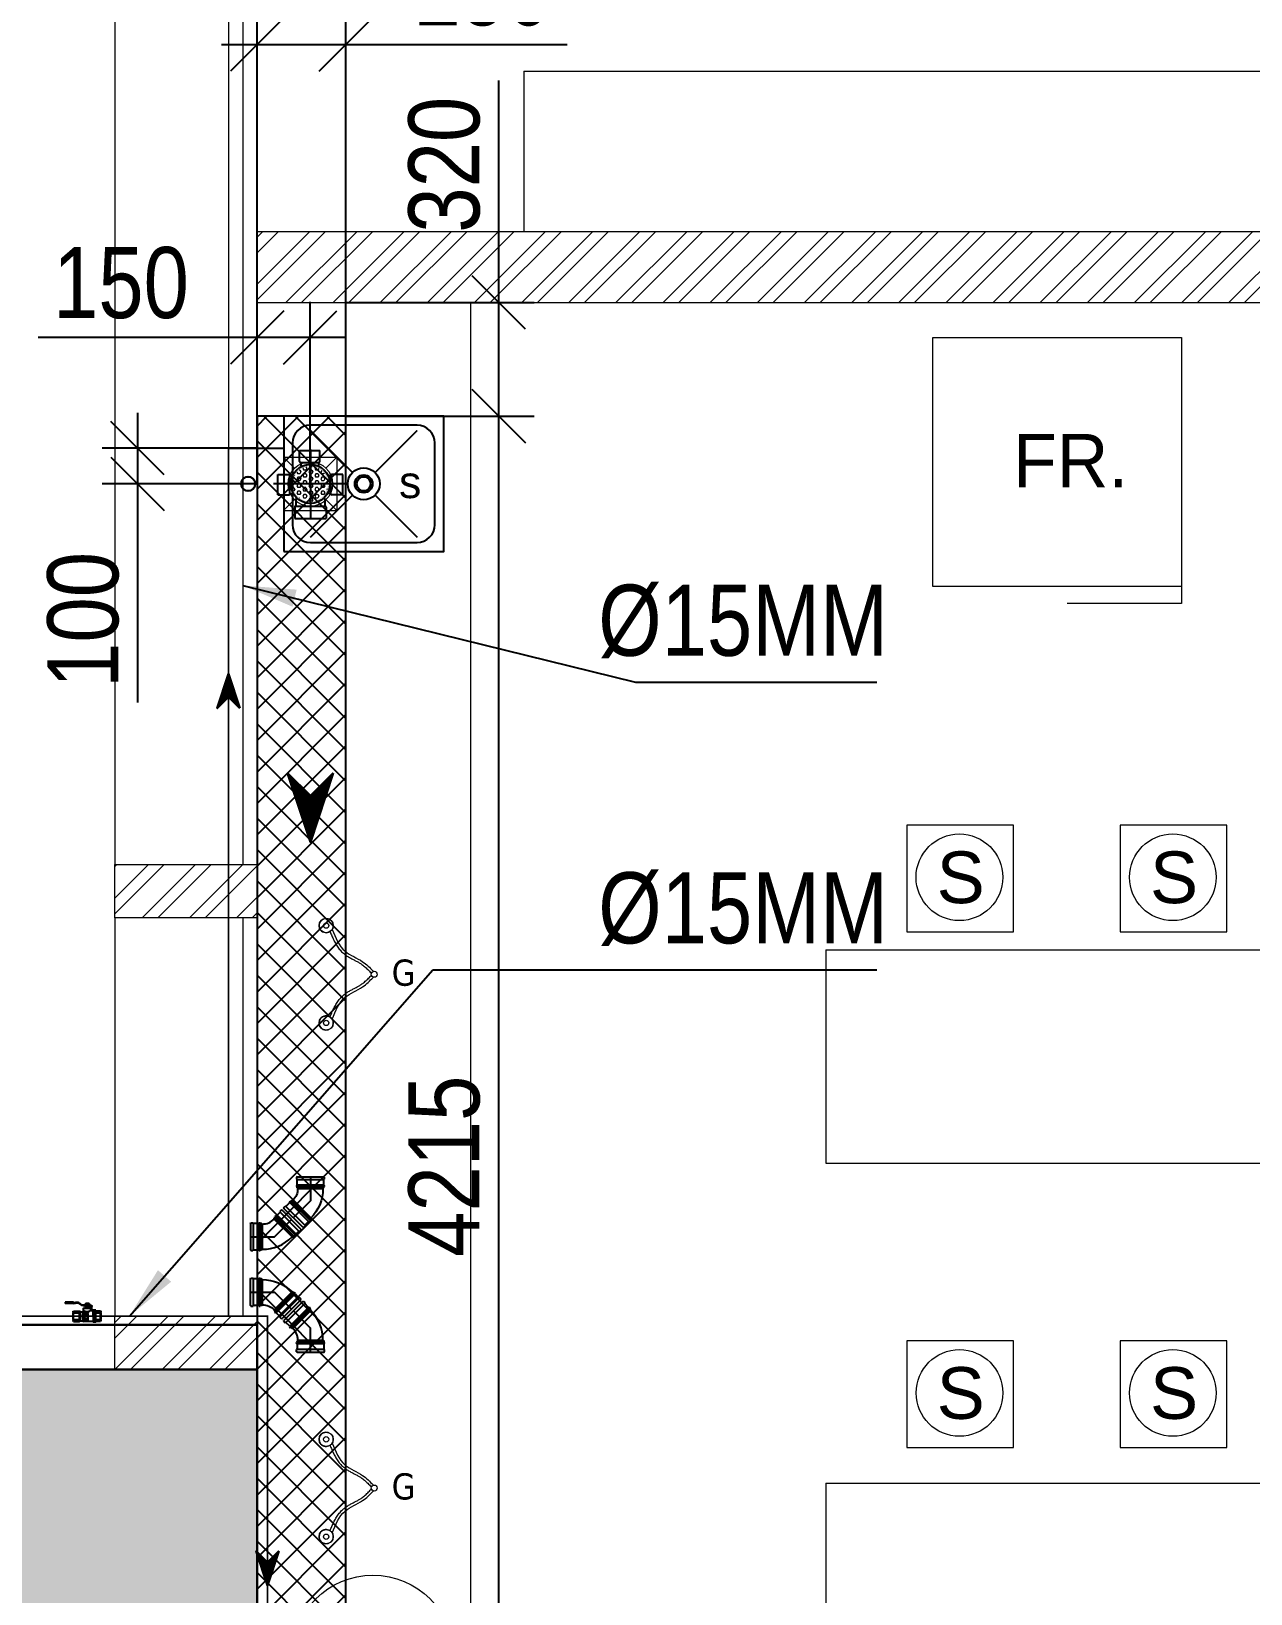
# Model space of a CAD drawing. Header units: inches. Extents: x 5899882 to 5988838, y -468923 to -96891.
# Drawn here: x 5958194 to 5961623, y -383763 to -379369 of the extents above; entities that cross this region are included whole.
import ezdxf

# ---------------------------------------------------------------- set-up
doc = ezdxf.new("R2010")
doc.units = ezdxf.units.IN
doc.header["$MEASUREMENT"] = 0
doc.linetypes.add('1', pattern=[0])
doc.layers.get('Defpoints').update_dxf_attribs({"color": 8})
for name, color, linetype in [('0- SLC ARCH LAYOUT', 7, 'Continuous'), ('0- SLC DIMENSION', 7, 'Continuous'), ('0-SLC-40 MM Waste water pipe', 3, 'Continuous'), ('0-SLC-75MM WASTE PIPE', 6, 'Continuous'), ('0-SLC-DOMESTIC LINE', 5, 'DOMESTIC_LINE'), ('0-SLC-Multi nahani trap', 6, 'Continuous'), ('0-SLC-Raised portion', 1, 'Continuous'), ('0-SLC-Toilet fixture', 5, 'Continuous'), ('P-TEXT', 7, 'Continuous')]:
    doc.layers.add(name, color=color, linetype=linetype)
for name, color, linetype, lineweight in [('0-SLC-100 mm Multi nahani trap jali', 253, 'Continuous', 13), ('ARCL-HATCH-B', 8, 'Continuous', 5), ('ARLC-COL', 8, 'Continuous', 30), ('ARLC-DOOR-W', 8, 'Continuous', 5), ('ARLC-ELE0', 8, 'Continuous', 9), ('ARLC-FRIDGE', 8, 'Continuous', 5), ('ARLC-FUR (NOMN)', 8, 'Continuous', 9), ('ARLC-FURN', 8, 'Continuous', 9), ('ARLC-GAS BURNER', 8, 'Continuous', 5), ('ARLC-HATCH-C', 8, 'Continuous', 5), ('ARLC-SINK', 8, 'Continuous', 9), ('ARLC-WALL', 8, 'Continuous', 15), ('P-Ball valve', 7, 'Continuous', 0)]:
    doc.layers.add(name, color=color, linetype=linetype, lineweight=lineweight)
doc.styles.add('ARIAL', font='tahoma.ttf')
doc.styles.get("Standard").update_dxf_attribs({"font": 'arial.ttf'})
doc.styles.add('swati', font='GOTHIC.TTF')
doc.styles.add('swis cn bt', font='swissc.ttf')
doc.linetypes.add('DOMESTIC_LINE', pattern='A,0.5,-0.2,["DWS",ARIAL,S=0.1,R=0,X=-0.1,Y=-0.05],-0.25', length=0.95)
doc.dimstyles.new('SLC', dxfattribs={"dimtxt": 200, "dimasz": 150, "dimexe": 100, "dimexo": 0, "dimgap": 50, "dimtad": 1, "dimdec": 0, "dimrnd": 5, "dimzin": 1, "dimdsep": 46, "dimtxsty": 'swis cn bt', "dimblk": 'OBLIQUE', "dimcen": 60, "dimdle": 100, "dimclrd": 256, "dimclre": 256, "dimclrt": 256, "dimazin": 0, "dimtfac": 1, "dimtdec": 0, "dimtofl": 0, "dimtmove": 0, "dimatfit": 3, "dimfxl": 0.18, "dimtolj": 1, "dimtzin": 0, "dimarcsym": 0})
pattern_1 = [(45, (-5568073.500000953, 103534.9999999981), (-66.29126073623883, 66.29126073623884), []), (45, (-5568029.305827203, 103534.9999999981), (-66.29126073623883, 66.29126073623884), [])]

# ---------------------------------------------------------------- blocks, each defined once
blk = doc.blocks.new('ARR')
h = blk.add_hatch()
h.set_pattern_fill('ANSI31', color=256)
h.set_pattern_definition([(45, (0, 0), (-0.0883883476483184, 0.0883883476483185), [])])
h.paths.add_polyline_path([(-80.03261935524642, 80.0358221924107), (0.0016014184802629, 0.0016014183929638), (-80.0326193552464, -80.03261935562475), (162.2710313311199, 0.0016014183929638)])
at = {"color": 7, "lineweight": 30}
blk.add_lwpolyline([(-80.03261935524642, -80.03261935562475), (0.0016014184802771, 0.0016014183929656), (-80.03261935524642, 80.0358221924107), (162.2710313311199, 0.0016014183929656), (-80.03261935524642, -80.03261935562475)], dxfattribs=at)
blk = doc.blocks.new('FD COVER')
at = {"layer": '0-SLC-100 mm Multi nahani trap jali'}
h = blk.add_hatch(color=1, dxfattribs=at)
h.paths.add_polyline_path([(52.42478098189464, 6.050435e-10, 1.000000078138127), (-52.42478098084241, 6.050435e-10, 1.000000078138127)])
h.paths.add_polyline_path([(-49.71315437835783, 6.050435e-10, -1), (49.71315437941008, 6.050435e-10, -1)], flags=16)
h = blk.add_hatch(dxfattribs=at)
h.set_pattern_fill('HEX', color=1, scale=45.19377670807633, style=0)
h.set_pattern_definition([(0, (-4759.383808100866, 4380.385599033102), (0, 9.784739682974397), [5.649222088509541, -11.29844417701908]), (120, (-4759.383808100866, 4380.385599033102), (-8.473833134873521, -4.892369841487196), [5.649222088509535, -11.29844417701907]), (59.99999999999999, (-4753.734586012357, 4380.385599033102), (-8.473833134873521, 4.892369841487199), [5.649222088509541, -11.29844417701908])])
h.paths.add_polyline_path([(-49.71315437888396, 0, 1), (49.71315437888396, 0, 1)])
at = {"layer": '0-SLC-100 mm Multi nahani trap jali', "color": 1, "ltscale": 3}
for p, q in [((-75, 75), (-44.19417382415895, 44.19417382415949)), ((75, 75), (44.19417382415923, 44.19417382415923)), ((-44.19417382415922, -44.19417382415922), (-75, -75)), ((44.19417382415949, -44.19417382415895), (75, -75))]:
    blk.add_line(p, q, dxfattribs=at)
at = {"layer": '0-SLC-100 mm Multi nahani trap jali', "color": 1, "ltscale": 3, "const_width": 3.75}
blk.add_lwpolyline([(-75, -75), (75, -75), (75, 75), (-75, 75)], close=True, dxfattribs=at)
at = {"layer": '0-SLC-100 mm Multi nahani trap jali', "color": 1, "ltscale": 3}
blk.add_circle((0, 0), 62.5, dxfattribs=at)
blk = doc.blocks.new('A$C52224D05')
at = {"layer": '0-SLC-Multi nahani trap', "linetype": 'Continuous'}
h = blk.add_hatch(color=256, dxfattribs=at)
h.paths.add_polyline_path([(58.08742602542043, 9.313226e-10, 1.000000078138127), (-57.91257397457957, 9.313226e-10, 1.000000078138127)])
h.paths.add_polyline_path([(-54.91257397457957, 9.313226e-10, -1), (55.08742602542042, 9.313226e-10, -1)], flags=16)
for p, q in [((-25.91600441420451, 91.37098850309849), (-25.91600441420451, 77.78655081707984)), ((31.06073977099732, 91.37098850309849), (-25.91600441420451, 91.37098850309849)), ((0, 103.7312996429391), (0, -103.7312996429391)), ((31.06073977099732, 91.37098850309849), (31.06073977099732, 77.78655081707984)), ((-25.91600441420451, 77.78655081707984), (-25.91600441420451, 60.20819780742749)), ((28.73515838012099, 57.88261641003192), (-23.59042301634326, 57.88261641003192)), ((-22.42763231787831, 57.88261641003192), (-22.42763231787831, 50.1803960511461)), ((27.57236768119037, 57.88261641003192), (27.57236768119037, 47.64008797379211)), ((31.06073977099732, 77.78655081707984), (31.06073977099732, 60.20819780742749)), ((65.49270941643043, 44.00000000046566), (73.99270941829309, 44.00000000046566)), ((73.99270941829309, 44.00000000046566), (97.79270941950381, 44.00000000046566)), ((97.79270941950381, -44), (97.79270941950381, 44.00000000046566)), ((-96.31505834776907, 0), (95.2203417411074, 0)), ((-78.16838792851195, 26.74418604793027), (-93.74269066937269, 26.74418604793027)), ((-93.74269066937269, -30.23255813727156), (-93.74269066937269, 26.74418604793027)), ((-62.57989996718243, 26.74418604793027), (-78.16838792851195, 26.74418604793027)), ((-60.2543185763061, -27.9069767431356), (-60.2543185763061, 24.41860465379432)), ((-60.2543185763061, 23.2558139548637), (-50.5343807558529, 23.2558139548637)), ((41.11180901946499, 41.00000000046565), (62.99270941969007, 41.00000000046565)), ((62.99270941969007, -41.49999999767167), (62.99270941969007, 41.50000000093132)), ((-78.16838792851195, -30.23255813727156), (-93.74269066937269, -30.23255813727156)), ((-62.57989996718243, -30.23255813727156), (-77.72195845888926, -30.23255813727156)), ((-60.2543185763061, -26.74418604420498), (-50.5343807558529, -26.74418604420498)), ((41.11180901946499, -41.00000000046565), (62.99270941969007, -41.00000000046565)), ((-25.91600441420451, -77.78655081707984), (-25.91600441420451, -60.20819780742749)), ((-25.91600441420451, -91.37098850309849), (-25.91600441420451, -77.78655081707984)), ((28.73515838012099, -57.88261641003192), (-23.59042301634326, -57.88261641003192)), ((-22.42763231787831, -57.88261641003192), (-22.42763231787831, -50.18039605068043)), ((27.57236768119037, -57.88261641003192), (27.57236768119037, -47.64008797379211)), ((31.06073977099732, -77.78655081707984), (31.06073977099732, -60.20819780742749)), ((31.06073977099732, -91.37098850309849), (31.06073977099732, -77.78655081707984)), ((65.49270941643043, -44), (73.99270941829309, -44)), ((73.99270941829309, -44), (97.79270941950381, -44)), ((31.06073977099732, -91.37098850309849), (-25.91600441420451, -91.37098850309849))]:
    blk.add_line(p, q, dxfattribs=at)
blk.add_circle((0.0874260249547661, 0), 55, dxfattribs=at)
for centre, radius, start, end in [((-23.59042301634326, 60.20819780742749), 2.325581395348836, 180, 270), ((28.73515838012099, 60.20819780742749), 2.325581395348836, 270, 0), ((65.49270941643043, 41.50000000093132), 2.5, 90, 180), ((-62.57989996718243, 24.41860465379432), 2.325581395348836, 0, 90), ((-62.57989996718243, -27.9069767431356), 2.325581395348836, 270, 0), ((65.49270941643043, -41.49999999767167), 2.5, 180, 270), ((-23.59042301634326, -60.20819780742749), 2.325581395348836, 90, 180), ((28.73515838012099, -60.20819780742749), 2.325581395348836, 0, 90)]:
    blk.add_arc(centre, radius, start, end, dxfattribs=at)
blk = doc.blocks.new('1248')
at = {"color": 0}
for p, q in [((-21.3961457957048, 74.33709508599712), (-74.33522079500837, 21.40265661221929)), ((-15.58175697969273, 68.61844848259352), (-68.61708484450355, 15.58776557364035)), ((-57.93378595379181, 4.903528393246233), (-4.898458089097402, 57.9342113021994)), ((-1.488584969774819, 54.52403870108536), (-54.52391283423641, 1.493355792248619)), ((-52.08302221598568, -0.9477492038859054), (0.9523056485923008, 52.08293370483443)), ((-52.08302221598568, -0.9477492038859054), (0.9523056485923008, 52.08293370483443)), ((0.8416492305696008, 49.27756771061104), (-49.27764686057343, -0.8373388178879395)), ((-21.3961457957048, 74.33709508599712), (-19.46349067252595, 74.95116761303505)), ((-19.46349067252595, 74.95116761303505), (-14.99072858493309, 70.47801269276533)), ((-15.58175697969273, 68.61844848259352), (-14.99072858493309, 70.47801269276533)), ((-4.898458089097402, 57.9342113021994), (-15.58175697969273, 68.61844848259352)), ((-4.898458089097402, 57.9342113021994), (-2.962289048940873, 58.54940032598097)), ((-2.962289048940873, 58.54940032598097), (-0.8732262110570443, 56.46015401044859)), ((-1.488584969774819, 54.52403870108536), (-0.8732262110570443, 56.46015401044859)), ((0.9523056485923008, 52.08293370483443), (-1.488584969774819, 54.52403870108536)), ((0.8416492305696008, 49.27756771061104), (0.9523056485923008, 52.08293370483443)), ((-74.33522079500837, 21.40265661221929), (-75.04170177713968, 19.46141865232494)), ((-75.04170177713968, 19.46141865232494), (-70.55325388605706, 14.97257655137218)), ((-68.61708484450355, 15.58776557364035), (-70.55325388605706, 14.97257655137218)), ((-57.93378595379181, 4.903528393246233), (-68.61708484450355, 15.58776557364035)), ((-57.93378595379181, 4.903528393246233), (-58.54914471390657, 2.967413085396401)), ((-58.54914471390657, 2.967413085396401), (-56.46008187602274, 0.878166769980453)), ((-54.52391283423641, 1.493355792248619), (-56.46008187602274, 0.878166769980453)), ((-52.08302221598568, -0.9477492038859054), (-54.52391283423641, 1.493355792248619)), ((34.24933312076611, -35.43964225519449), (34.25244122289587, 35.43664633517619)), ((34.25244122289587, 35.43664633517619), (36.1580692374846, 37.49841844127514)), ((36.1580692374846, 37.49841844127514), (36.15478030010127, -37.50158148654737)), ((36.1580692374846, 37.49841844127514), (36.15478030010127, -37.50158148654737)), ((36.1580692374846, 37.49841844127514), (39.61016123718582, 37.49826705839951)), ((39.60687229956965, -37.50173286930658), (39.61016123718582, 37.49826705839951)), ((39.61016123718582, 37.49826705839951), (40.54423521808348, 39.30234980932437)), ((43.49874577869194, 39.302220246871), (40.54423521808348, 39.30234980932437)), ((44.43266152730211, 37.49805557949004), (43.49874577869194, 39.302220246871)), ((44.43266152730211, 37.49805557949004), (44.42937258980236, -37.50194434798323)), ((44.43266152730211, 37.49805557949004), (59.54179028223734, 37.49739300657529)), ((59.53850134497043, -37.50260692124721), (59.54179028223734, 37.49739300657529)), ((59.54179028223734, 37.49739300657529), (60.47586426325143, 39.30147575761657)), ((66.82376651617233, 39.30119738634676), (60.47586426325143, 39.30147575761657)), ((66.82376651617233, 39.30119738634676), (67.75768226652872, 37.49703271919861)), ((67.75439332914539, -37.50296720850747), (67.75768226652872, 37.49703271919861)), ((-49.27764686057343, -0.8373388178879395), (-52.08302221598568, -0.9477492038859054)), ((34.24933312076611, -35.43964225519449), (36.15478030010127, -37.50158148654737)), ((36.15478030010127, -37.50158148654737), (39.60687229956965, -37.50173286930658)), ((39.60687229956965, -37.50173286930658), (40.54078805027528, -39.30589753657114)), ((43.49529861088377, -39.30602709925734), (40.54078805027528, -39.30589753657114)), ((44.42937258980236, -37.50194434798323), (43.49529861088377, -39.30602709925734)), ((44.42937258980236, -37.50194434798323), (59.53850134497043, -37.50260692124721)), ((59.53850134497043, -37.50260692124721), (60.47241709521038, -39.30677158816252)), ((66.8203193481313, -39.30704995943235), (60.47241709521038, -39.30677158816252)), ((67.75439332914539, -37.50296720850747), (66.8203193481313, -39.30704995943235))]:
    blk.add_line(p, q, dxfattribs=at)
at = {"color": 8}
blk.add_lwpolyline([(-47.86568329529837, 47.8698758491082), (0, 0), (67.75603779789526, -0.0029672445962206)], dxfattribs=at)
at = {"color": 0}
for major_axis, ratio, start_param, end_param in [((0.0007284844286851, 47.25085910002532), 0.9999998811360696, 2.3561660550722, 3.141564218468798), ((0.0048137524652744, 118.1271476661954), 0.9999998811396335, 2.356191388299226, 3.141589551693978)]:
    blk.add_ellipse((34.25451329140924, 82.68750539550092), major_axis=major_axis, ratio=ratio, start_param=start_param, end_param=end_param, dxfattribs=at)
blk = doc.blocks.new('Hex Nut - 10 mm side')
at = {"color": 0, "linetype": 'Continuous'}
for p, q in [((-7.038128325136582, -6.819083999600023), (-7.038128325136582, 6.819083999599968)), ((-0.6705482651999973, 9.092111736999954), (-6.367580059936572, 9.092111736999954)), ((-0.6705482651999973, 4.546055474799968), (-6.367580059936572, 4.546055474799968)), ((1.42e-14, -6.819083999600023), (0, 6.819083999599968)), ((-0.6705482651999829, -4.546055474800028), (-6.367580059936572, -4.546055474800028)), ((-0.6705482651999829, -9.09211173700001), (-6.367580059936572, -9.092111737000037))]:
    blk.add_line(p, q, dxfattribs=at)
for centre, radius, start, end in [((-2.849807567936564, 6.819083999599968), 4.188320757199996, 147.1327799999998, 212.8672200000001), ((8.709871674863408, -2.84e-14), 15.748, 163.2213499999999, 196.7786500000001), ((-15.74799999999997, -5.68e-14), 15.748, 343.2213499999999, 16.7786500000001), ((-4.188320757200002, 6.819083999599968), 4.188320757199996, 327.1327799999999, 32.86722000000015), ((-2.849807567936508, -6.819083999600023), 4.188320757199996, 147.1327799999998, 212.8672200000001), ((-4.188320757199946, -6.819083999600023), 4.188320757199996, 327.1327799999999, 32.86722000000015)]:
    blk.add_arc(centre, radius, start, end, dxfattribs=at)
blk = doc.blocks.new('balval')
at = {"layer": 'P-TEXT', "color": 7}
for p, q in [((-218.3392885923386, -125.3169613182544), (-217.6089240312576, 121.9845266640186)), ((-206.4869035482407, 141.117712020874), (-217.6089240312576, 121.9845266640186)), ((-207.1687914133072, -89.76966279745102), (-206.6485863924027, 86.37186834216118)), ((-74.62816059589385, 85.9819678068161), (-206.6485863924027, 86.37186834216118)), ((-74.46647775173187, 140.7278114557266), (-206.4869035482407, 141.117712020874)), ((0.4269787073135376, 144.575077265501), (64.1683257818222, 144.3868277072906)), ((30.723757147789, 164.3797701895237), (31.01263010501862, 262.1922963261604)), ((30.723757147789, 164.3797701895237), (47.15560209751129, 164.3312414586544)), ((47.15560209751129, 164.3312414586544), (47.39594662189483, 245.7119226455688)), ((66.8222290277481, 297.7910023331642), (221.9041172266007, 297.3329935371875)), ((83.20554530620574, 281.3106286227703), (226.2986456155777, 280.8880267441273)), ((135.6360200643539, -16.56622946262359), (186.0495094060898, 43.53227385878563)), ((186.0495094060898, 43.53227385878563), (260.0544155836105, -16.9336786866188)), ((260.5264426469803, 142.8947154581547), (285.7536388635635, 120.4979282915592)), ((285.7536388635635, 120.4979282915592), (285.0232745409012, -126.8035596609115)), ((356.6984831094742, 120.288404405117), (285.7536388635635, 120.4979282915592)), ((294.4987572431564, 301.9837716221809), (375.9562641382217, 364.5342525243759)), ((298.8932856321335, 285.538804858923), (380.3507927656174, 348.0892857909203)), ((355.9681190252304, -127.0130835473537), (356.6984831094742, 120.288404405117)), ((367.8205038309097, 139.4215897917747), (356.6984831094742, 120.288404405117)), ((367.1386159658432, -91.4657850265503), (367.6588209867477, 84.6757460832596)), ((535.3833988904953, 84.18039920926094), (367.6588209867477, 84.6757460832596)), ((535.5450817346572, 138.9262428879738), (367.8205038309097, 139.4215897917747)), ((393.9634455442428, 369.3462457060814), (479.4213310480118, 369.093859910965)), ((398.3579736948014, 352.9012789428234), (479.3728023767471, 352.6620150208473)), ((533.1741045713425, 349.0483497977257), (479.3728023767471, 352.6620150208473)), ((533.2673879861832, 380.6341550052166), (479.4213310480118, 369.093859910965)), ((533.1741045713425, 349.0483497977257), (761.5904105901718, 347.7739222049713)), ((533.2673879861832, 380.6341550052166), (759.7573226690292, 379.7041019797325)), ((534.8631941080093, -91.96113193035126), (535.3833988904953, 84.18039920926094)), ((535.5450817346572, 138.9262428879738), (546.5538960695266, 119.7276977598667)), ((546.5538960695266, 119.7276977598667), (545.8235317468643, -127.573790192604)), ((759.7573226690292, 379.7041019797325), (761.5904105901718, 347.7739222049713)), ((-217.9741064310074, -1.666217327117919), (-229.0395239591599, -1.633537441492079)), ((-207.3304740190506, -144.5155064463615), (-218.3392885923386, -125.3169613182544)), ((-75.31004846096037, -144.9054070115089), (-207.3304740190506, -144.5155064463615)), ((-75.14836561679842, -90.15956333279608), (-207.1687914133072, -89.76966279745102)), ((-0.4406226873397828, -149.1949727833271), (257.9528309106827, -149.9580952525139)), ((185.6936508417129, -76.96145755052565), (135.6360200643539, -16.56622946262359)), ((260.0544155836105, -16.9336786866188), (185.6936508417129, -76.96145755052565)), ((259.1354197263718, -149.5148710012436), (285.0232745409012, -126.8035596609115)), ((355.9681190252304, -127.0130835473537), (285.0232745409012, -126.8035596609115)), ((366.9769331216812, -146.2116287052631), (355.9681190252304, -127.0130835473537)), ((534.7015110254289, -146.7069755792618), (366.9769331216812, -146.2116287052631)), ((534.8631941080093, -91.96113193035126), (367.1386159658432, -91.4657850265503)), ((534.7015110254289, -146.7069755792618), (545.8235317468643, -127.573790192604))]:
    blk.add_line(p, q, dxfattribs=at)
for points in [[(-74.40127885341643, 162.8042221069336), (-38.6677588224411, 162.6986890435219), (-39.62808358669282, -162.4674551784992), (-75.36160337924956, -162.3619221150875)], [(-38.6677588224411, 162.6986890435219), (0.4801622629165652, 162.5830721259117), (-0.4801622629165652, -162.5830721259117), (-39.62808358669282, -162.4674551784992)], [(85.3098052740097, 216.6797084510327), (215.0080426931381, 216.29666608572), (215.0703390836716, 237.3901866078377), (85.37210142612456, 237.7732289731504)], [(265.9666591882706, -83.30679619312286), (129.3318389654159, -82.90326777100562), (129.7237764596939, 49.80688819289207), (266.3585969209671, 49.40335977077484)], [(259.8764864206314, -77.18054431676866), (135.4580909013748, -76.81309509277344), (135.813949227333, 43.68063628673553), (260.2323447465896, 43.31318709254264)], [(259.6773723363877, -144.6007289290428), (135.2589765787124, -144.2332797050475), (135.4228371381759, -88.75002205371857), (259.8412328958511, -89.11747127771376)]]:
    blk.add_lwpolyline(points, close=True, dxfattribs=at)
for points in [[(259.4955321550369, 143.8099610209465), (259.7092198133469, 216.1646485328674), (64.38201320171356, 216.7415152490139), (64.1683257818222, 144.3868277072906)], [(136.0347672700882, 118.4496504664421), (135.9441863298416, 87.77890703082085), (260.3625818490982, 87.41145780682562), (260.5264426469803, 142.8947154581547), (258.1339617967606, 142.9017812609671)]]:
    blk.add_lwpolyline(points, dxfattribs=at)
for centre, radius, start, end in [((-124.6908415555954, 42.09405279159546), 93.15361990393204, 151.6197873277567, 208.0417863799496), ((-181.3879803419113, 112.3555080294609), 36.23876032667783, 145.9055133933297, 225.8083647533123), ((66.71678268909454, 262.0868500173092), 35.70430802644214, 89.83078684659043, 179.8307868532457), ((83.10009872913359, 245.6064763367176), 35.70430802644214, 89.83078684659043, 179.8307868532457), ((162.4240671396255, 312.2998362481594), 194.5481153919255, 239.6655960784881, 299.54462440118), ((224.0745943784714, 832.3490054607391), 535.0204145067867, 269.7675612214612, 277.5637318207521), ((228.4691225290298, 815.9040386676788), 535.0204145067867, 269.7675612214612, 277.5637318207521), ((259.3412197828294, 141.5597094297409), 1.785215401322135, 48.40122639512991, 123.496198317623), ((449.616565823555, 40.39793053269386), 93.15361990393204, 151.6197873277567, 208.0417863799496), ((392.9194267988205, 110.6593858003616), 36.23876032667783, 145.9055133933297, 225.8083647533123), ((393.8579992055893, 333.6420934200287), 35.70430802644214, 89.83078684659043, 120.0919149602036), ((398.2525275945663, 317.1971266269684), 35.70430802644214, 89.83078684659043, 120.0919149602036), ((453.1655517816544, 40.38744920492172), 93.15361990393204, 331.6197873277567, 28.04178637994958), ((510.2767091989517, 110.3127903938293), 36.23876032667866, 313.8532089528494, 33.75606031266135), ((-182.062101483345, -115.9020539820194), 36.23876032667783, 133.8532089528495, 213.7560603126613), ((-124.9509440660476, -45.97671276330948), 93.15361990393204, 151.6197873277567, 208.0417863799496), ((257.9581030607223, -148.1728876233101), 1.785215401322135, 269.8307868465905, 311.2603473175367), ((392.2453058958053, -117.5981762111187), 36.23876032667783, 133.8532089528495, 213.7560603126613), ((449.3564633131027, -47.67283502221107), 93.15361990393204, 151.6197873277567, 208.0417863799496), ((452.9054492712019, -47.68331637978554), 93.15361990393204, 331.6197873277567, 28.04178637994958), ((509.6025880575178, -117.9447715878486), 36.23876032667866, 325.9055133933298, 45.80836475331235)]:
    blk.add_arc(centre, radius, start, end, dxfattribs=at)
at = {"layer": 'P-TEXT', "color": 7, "xscale": 6.18499828221724, "yscale": 6.18499828221724, "zscale": 6.18499828221724, "rotation": 269.8307868527402}
for p in [(150.2212203741073, 237.5817077755928), (150.3983093500137, 297.5441741347313)]:
    blk.add_blockref('Hex Nut - 10 mm side', p, dxfattribs=at)
blk = doc.blocks.new('DJK')
for p, q in [((5608908.5, -121232.5000000001), (5609026.680194846, -121350.6801948465)), ((5609090.319805154, -121350.6801948463), (5609208.5, -121232.4999999998)), ((5608908.5, -121532.5), (5609026.680194846, -121414.3198051535)), ((5609090.319805154, -121414.3198051535), (5609208.5, -121532.4999999999))]:
    blk.add_line(p, q)
for radius in [45, 25]:
    blk.add_circle((5609058.5, -121382.5000000001), radius)
at = {"layer": 'ARLC-SINK'}
for p, q in [((5608908.499999859, -121232.4999998838), (5609026.680194706, -121350.6801947302)), ((5609090.319805013, -121350.6801947302), (5609208.499999859, -121232.4999998838)), ((5608908.499999859, -121532.4999998847), (5609026.680194706, -121414.3198050374)), ((5609090.319805013, -121414.3198050374), (5609208.499999859, -121532.4999998847))]:
    blk.add_line(p, q, dxfattribs=at)
blk.add_lwpolyline([(5608833.499999859, -121572.4999998838), (5609283.499999859, -121572.4999998838), (5609283.499999859, -121192.4999998838), (5608833.499999859, -121192.4999998838)], close=True, dxfattribs=at)
blk.add_lwpolyline([(5608908.499999857, -121547.4999998838), (5609208.499999858, -121547.4999998838, 0.4142135623730948), (5609258.499999857, -121497.4999998838), (5609258.499999857, -121267.4999998838, 0.4142135623730948), (5609208.499999858, -121217.4999998838), (5608908.499999856, -121217.4999998838, 0.4142135623730948), (5608858.499999857, -121267.4999998838), (5608858.499999857, -121497.4999998838, 0.414213562373095)], format="xyb", close=True, dxfattribs=at)
for radius in [45, 25]:
    blk.add_circle((5609058.499999859, -121382.4999998838), radius, dxfattribs=at)
blk.add_text('s', height=90, dxfattribs=at).set_placement((5609157.751313711, -121422.577057063))
blk = doc.blocks.new('GAS BURNER')
at = {"layer": 'ARLC-GAS BURNER'}
for centre, radius in [((5974102.421200401, -133873.6598887433), 20.10720935384206), ((5974102.421200401, -133873.6598887433), 7.515690168781719), ((5974237.491669208, -134010.5787731608), 8.477221819872181), ((5974237.491669208, -134010.5787731608), 8.477221819872181), ((5974102.421200401, -134147.4976575783), 20.10720935384206), ((5974102.421200401, -134147.4976575783), 7.515690168781719)]:
    blk.add_circle(centre, radius, dxfattribs=at)
for centre, start, end in [((5974102.421200401, -133873.6598887432), 327.0836248171191, 303.1115802547374), ((5974102.421200401, -134147.4976575784), 56.88841974526258, 32.91637518288097)]:
    blk.add_arc(centre, 20.10720935398156, start, end, dxfattribs=at)
for points, knots in [([(5974113.405191074, -133890.5018546885), (5974112.752795113, -133888.8740959353), (5974115.815289665, -133896.5870300731), (5974120.860026152, -133908.4191165342), (5974125.647385928, -133918.2588142185), (5974129.927336444, -133925.9095192744), (5974133.419050537, -133931.534467302), (5974137.214333479, -133936.9793071289), (5974141.348181818, -133942.1967902267), (5974145.855254625, -133947.1361187101), (5974151.657222476, -133952.5756777254), (5974159.001793914, -133958.0866130467), (5974167.713843581, -133963.4270067191), (5974176.526144389, -133968.1739947508), (5974185.16981482, -133972.6110338682), (5974193.377008263, -133976.9881086315), (5974200.105278655, -133981.0508886349), (5974205.539391524, -133984.9566764426), (5974210.096961493, -133988.6512883787), (5974214.612011485, -133992.6806806508), (5974219.192778602, -133997.0674983536), (5974223.942359372, -134001.8255670194), (5974227.279005946, -134005.2395645095), (5974229.014447388, -134007.015237359)], [0, 0, 0, 0, 0.738277492306965, 1.47655498461393, 2.214832476920895, 2.583971223074378, 2.95310996922786, 3.322248715381343, 3.691387461534825, 4.060526207688308, 4.42966495384179, 5.003329291541268, 5.576993629240746, 6.150657966940224, 6.724322304639702, 7.297986642339179, 7.871650980038657, 8.267742593091194, 8.66383420614373, 9.059925819196266, 9.456017432248801, 9.852109045301338, 10.24820065835387, 10.24820065835387, 10.24820065835387, 10.24820065835387]), ([(5974119.221403569, -133884.3742345301), (5974128.725847964, -133907.6507334402), (5974145.842154291, -133949.5687739888), (5974202.53562994, -133968.9852087438), (5974225.228920531, -133992.1816056203), (5974234.497873268, -134001.6560494209)], [0, 0, 0, 0, 88.9716904361041, 160.226799647873, 209.4255196851703, 209.4255196851703, 209.4255196851703, 209.4255196851703]), ([(5974113.405191074, -134130.6556916331), (5974112.752795113, -134132.2834503863), (5974115.815289665, -134124.5705162485), (5974120.860026152, -134112.7384297873), (5974125.647385928, -134102.8987321031), (5974129.927336444, -134095.2480270471), (5974133.419050537, -134089.6230790195), (5974137.214333479, -134084.1782391926), (5974141.348181818, -134078.9607560948), (5974145.855254625, -134074.0214276114), (5974151.657222476, -134068.5818685961), (5974159.001793914, -134063.0709332749), (5974167.713843581, -134057.7305396025), (5974176.526144389, -134052.9835515707), (5974185.16981482, -134048.5465124534), (5974193.377008263, -134044.1694376901), (5974200.105278655, -134040.1066576867), (5974205.539391524, -134036.200869879), (5974210.096961493, -134032.5062579428), (5974214.612011485, -134028.4768656708), (5974219.192778602, -134024.090047968), (5974223.942359372, -134019.3319793022), (5974227.279005946, -134015.917981812), (5974229.014447388, -134014.1423089626)], [0, 0, 0, 0, 0.738277492306965, 1.47655498461393, 2.214832476920895, 2.583971223074378, 2.95310996922786, 3.322248715381343, 3.691387461534825, 4.060526207688308, 4.42966495384179, 5.003329291541268, 5.576993629240746, 6.150657966940224, 6.724322304639702, 7.297986642339179, 7.871650980038657, 8.267742593091194, 8.66383420614373, 9.059925819196266, 9.456017432248801, 9.852109045301338, 10.24820065835387, 10.24820065835387, 10.24820065835387, 10.24820065835387]), ([(5974119.221403569, -134136.7833117914), (5974128.725847964, -134113.5068128813), (5974145.842154291, -134071.5887723328), (5974202.53562994, -134052.1723375778), (5974225.228920531, -134028.9759407014), (5974234.497873268, -134019.5014969007)], [0, 0, 0, 0, 88.9716904361041, 160.226799647873, 209.4255196851703, 209.4255196851703, 209.4255196851703, 209.4255196851703])]:
    blk.add_open_spline(points, degree=3, knots=knots, dxfattribs=at)
at = {"layer": 'ARLC-GAS BURNER', "insert": (5974320.2062401, -134006.7071821619), "char_height": 73.57202424491702, "attachment_point": 5, "style": 'ARIAL'}
blk.add_mtext('\\A1;G', dxfattribs=at)
blk = doc.blocks.new('DFHB')
at = {"layer": 'ARLC-FRIDGE'}
for p, q in [((5590318.499999999, -127358.25), (5590318.499999999, -127406.7499999991)), ((5590318.499999999, -127406.7499999991), (5589996.999999999, -127406.7499999991))]:
    blk.add_line(p, q, dxfattribs=at)
blk.add_lwpolyline([(5590318.499999999, -126658.25), (5590318.499999999, -127358.25), (5589618.499999999, -127358.25), (5589618.499999999, -126658.25)], close=True, dxfattribs=at)
at = {"layer": 'ARLC-FRIDGE', "insert": (5590006.723147518, -127004.867946974), "char_height": 150, "attachment_point": 5, "style": 'swati'}
blk.add_mtext('FR.', dxfattribs=at)
blk = doc.blocks.new('A$C7CE91767')
at = {"layer": 'ARLC-COL'}
blk.add_lwpolyline([(750.0000000018626, -6775.000000000087), (-499.9999999981374, -6775.000000000087), (-499.9999999981374, -6900.000000000087), (750.0000000018626, -6900.000000000087)], close=True, dxfattribs=at)
blk = doc.blocks.new('A$C250334D4')
at = {"layer": 'ARCL-HATCH-B'}
h = blk.add_hatch(dxfattribs=at)
h.set_pattern_fill('ANSI32', color=256, scale=250)
h.set_pattern_definition(pattern_1)
h.paths.add_polyline_path([(17494.99999856949, -22824.99999999905), (13644.99999904633, -22824.99999999907), (13644.99999904633, -23025.00000000093), (17494.99999856949, -23025.00000000093)])
h = blk.add_hatch(dxfattribs=at)
h.set_pattern_fill('ANSI32', color=256, scale=250)
h.set_pattern_definition(pattern_1)
h.paths.add_polyline_path([(13644.99999904633, -24605.00000000186), (13564.99999904633, -24605.00000000186), (13244.99999904633, -24605.00000000186), (13244.99999904633, -24755.00000000186), (13644.99999904633, -24755.00000000186)])
h = blk.add_hatch(dxfattribs=at)
h.set_pattern_fill('ANSI32', color=256, scale=250)
h.set_pattern_definition(pattern_1)
h.paths.add_polyline_path([(13644.99999904633, -25875), (13564.99999904633, -25875), (13244.99999904633, -25875), (13244.99999904633, -26025), (13644.99999904633, -26025)])
at = {"layer": 'ARLC-HATCH-C', "ltscale": 0.1}
blk.add_hatch(color=256, dxfattribs=at).paths.add_polyline_path([(12894.99999904633, -26025), (12894.99999904633, -26775), (13644.99999904633, -26775), (13644.99999904633, -26025)])
at = {"layer": 'ARLC-COL'}
blk.add_lwpolyline([(13644.99999904633, -26025), (12894.99999904633, -26025), (12894.99999904633, -26775), (13644.99999904633, -26775)], close=True, dxfattribs=at)
at = {"layer": 'ARLC-DOOR-W', "ltscale": 0.1}
for p, q in [((13604.99999904633, -21295), (13604.99999904633, -24605.00000000186)), ((13604.99999904633, -24755.00000000186), (13604.99999904633, -25875))]:
    blk.add_line(p, q, dxfattribs=at)
at = {"layer": 'ARLC-DOOR-W'}
for points in [[(13644.99999904633, -21295), (13564.99999904633, -21295), (13564.99999904633, -24605.00000000186), (13644.99999904633, -24605.00000000186)], [(13644.99999904633, -24755.00000000186), (13564.99999904633, -24755.00000000186), (13564.99999904633, -25875), (13644.99999904633, -25875)]]:
    blk.add_lwpolyline(points, close=True, dxfattribs=at)
at = {"layer": 'ARLC-ELE0'}
for p, q in [((13244.99999904633, -21295), (13244.99999904633, -24604.99999954924)), ((13244.99999904633, -24754.9999995511), (13244.99999904633, -25874.9999995511))]:
    blk.add_line(p, q, dxfattribs=at)
at = {"layer": 'ARLC-FUR (NOMN)'}
for centre, radius in [((15620.2208120916, -24641.18755498467), 121.8124338106163), ((16220.2208120916, -24641.18755498467), 121.8124338106163), ((15620.31252943352, -26091.18755077526), 121.8124338106163), ((16220.31252943352, -26091.18755077526), 121.8124338106163), ((13971.03981145844, -26829.44810557189), 226.2232873821631)]:
    blk.add_circle(centre, radius, dxfattribs=at)
at = {"layer": 'ARLC-FURN', "ltscale": 0.002}
for q in [(21644.99999904633, -22374.99999999904), (14394.99999904633, -22824.99999999907)]:
    blk.add_line((14394.99999904633, -22374.99999999907), q, dxfattribs=at)
at = {"layer": 'ARLC-FURN'}
for p, q in [((14244.99999904633, -23025.00000000093), (14244.99999904633, -27994.99999999814)), ((15244.99998359755, -24844.9999997842), (20144.9082968561, -24844.99999429118)), ((15244.99998359755, -24844.99999978421), (15244.99998359848, -25445.00000436591)), ((15244.99998359755, -25445.00000436588), (20144.90830257814, -25444.99999887287)), ((15244.99998359755, -26344.99999999814), (15244.99998359755, -26944.99999999814)), ((15244.99998359755, -26344.99999999814), (20144.99999588821, -26344.99999542063))]:
    blk.add_line(p, q, dxfattribs=at)
for points in [[(15471.90828456357, -24494.99999728531), (15471.90828456357, -24794.99999728531), (15771.90828456357, -24794.99999728531), (15771.90828456357, -24494.99999728531)], [(16071.90828456357, -24494.99999728531), (16071.90828456357, -24794.99999728531), (16371.90828456357, -24794.99999728531), (16371.90828456357, -24494.99999728531)], [(15472.00000190549, -25944.99999307589), (15472.00000190549, -26244.99999307589), (15772.00000190549, -26244.99999307589), (15772.00000190549, -25944.99999307589)], [(16072.00000190549, -25944.99999307589), (16072.00000190549, -26244.99999307589), (16372.00000190549, -26244.99999307589), (16372.00000190549, -25944.99999307589)]]:
    blk.add_lwpolyline(points, close=True, dxfattribs=at)
at = {"layer": 'ARLC-WALL', "ltscale": 0.1}
for p, q in [((13644.99999904633, -22824.99999999907), (21644.99999904633, -22824.99999999904)), ((13644.99999904633, -23025.00000000093), (21644.99998844974, -23025.00000000093))]:
    blk.add_line(p, q, dxfattribs=at)
at = {"layer": 'ARLC-WALL'}
for points in [[(13244.99999904633, -24605.00000000186), (13644.99999904633, -24605.00000000186), (13644.99999904633, -24755.00000000186), (13244.99999904633, -24755.00000000186)], [(13244.99999904633, -25875), (13644.99999904633, -25875), (13644.99999904633, -26025), (13244.99999904633, -26025)]]:
    blk.add_lwpolyline(points, close=True, dxfattribs=at)
at = {"color": 1}
blk.add_blockref('A$C7CE91767', (12894.99999904633, -19125), dxfattribs=at)
at = {"layer": 'ARLC-FRIDGE'}
blk.add_blockref('DFHB', (-5574073.500000953, 103534.9999999981), dxfattribs=at)
at = {"layer": 'ARLC-GAS BURNER'}
for p in [(-5960262.991278939, 109096.6689475154), (-5960262.991278939, 107652.0642748181)]:
    blk.add_blockref('GAS BURNER', p, dxfattribs=at)
at = {"layer": 'ARLC-SINK'}
blk.add_blockref('DJK', (-5595113.500000954, 97847.49999999814), dxfattribs=at)
at = {"layer": 'ARLC-FUR (NOMN)'}
for p in [(15556.01284494158, -24714.0383846114), (16156.01284494158, -24714.0383846114), (15556.10456228349, -26164.03838040198), (16156.10456228349, -26164.03838040198)]:
    blk.add_text('S ', height=145.3833212926984, dxfattribs=at).set_placement(p)
blk = doc.blocks.new('sink22')
at = {"color": 0}
for p, q in [((-149.9999998593703, 149.9999998837011), (-31.81980501301587, 31.81980503734667)), ((-150, 150), (-31.81980515364558, 31.81980515364558)), ((31.81980529427528, 31.81980503746308), (150.0000001406297, 149.9999998840503)), ((31.81980515364558, 31.81980515364558), (150, 150)), ((-149.9999998593703, -150.0000001161243), (-31.81980501301587, -31.81980526965344)), ((-150, -150.0000000009313), (-31.81980515364558, -31.81980515364558)), ((31.81980529427528, -31.81980526971165), (150.0000001406297, -150.0000001160661)), ((31.81980515364558, -31.81980515364558), (150, -150.0000000009313))]:
    blk.add_line(p, q, dxfattribs=at)
blk.add_lwpolyline([(-225, -190), (225, -190), (225, 190), (-225, 190)], close=True, dxfattribs=at)
blk.add_lwpolyline([(-150.000000002794, -165), (149.9999999981374, -165, 0.4142135623730948), (199.999999997206, -115), (199.999999997206, 115, 0.4142135623730948), (149.9999999981374, 165), (-150.0000000037253, 165, 0.4142135623730948), (-200.000000002794, 115), (-200.000000002794, -115, 0.414213562373095)], format="xyb", close=True, dxfattribs=at)
for centre, radius in [((1.406297087669373e-07, -1.162406988441944e-07), 45), ((0, 0), 45), ((1.406297087669373e-07, -1.162406988441944e-07), 25), ((0, 0), 25)]:
    blk.add_circle(centre, radius, dxfattribs=at)
blk = doc.blocks.new('_OBLIQUE')
at = {"color": 0, "linetype": 'ByBlock'}
blk.add_line((-0.5, -0.5), (0.5, 0.5), dxfattribs=at)
blk = doc.blocks.new('*D227')
at = {"layer": '0- SLC DIMENSION', "lineweight": -2, "transparency": 16777216}
for p, q in [((5959508.684041469, -384769.4092888138), (5959508.684041469, -380351.9092888148)), ((5959078.868082939, -380451.9092888148), (5959608.684041469, -380451.9092888148)), ((5959078.868082939, -384669.4092888138), (5959608.684041469, -384669.4092888138))]:
    blk.add_line(p, q, dxfattribs=at)
at = {"layer": 'Defpoints', "color": 0, "transparency": 16777216}
for p in [(5959078.868082939, -380451.9092888148), (5959508.684041469, -380451.9092888148), (5959078.868082939, -384669.4092888138)]:
    blk.add_point(p, dxfattribs=at)
at = {"layer": '0- SLC DIMENSION', "lineweight": -2, "transparency": 16777216, "xscale": 150, "yscale": 150, "zscale": 150}
for p, rotation in [((5959508.684041469, -380451.9092888148), 90), ((5959508.684041469, -384669.4092888138), 270)]:
    blk.add_blockref('_OBLIQUE', p, dxfattribs=dict(at, rotation=rotation))
at = {"layer": '0- SLC DIMENSION', "transparency": 16777216, "insert": (5959355.891833677, -382560.6592888133), "char_height": 200, "attachment_point": 5, "rotation": 90, "style": 'swis cn bt'}
blk.add_mtext('\\A1;4215', dxfattribs=at)
blk = doc.blocks.new('*D228')
at = {"layer": '0- SLC DIMENSION', "lineweight": -2, "transparency": 16777216}
for p, q in [((5958828.866172347, -380451.9092888166), (5958828.866172347, -379307)), ((5959078.868082939, -380451.9092888148), (5959078.868082939, -379307)), ((5958728.866172347, -379407), (5959078.868082939, -379407)), ((5959078.868082939, -379407), (5959701.335615406, -379407))]:
    blk.add_line(p, q, dxfattribs=at)
at = {"layer": 'Defpoints', "color": 0, "transparency": 16777216}
for p in [(5959078.868082939, -379407), (5958828.866172347, -380451.9092888166), (5959078.868082939, -380451.9092888148)]:
    blk.add_point(p, dxfattribs=at)
at = {"layer": '0- SLC DIMENSION', "lineweight": -2, "transparency": 16777216, "xscale": 150, "yscale": 150, "zscale": 150, "rotation": 180}
blk.add_blockref('_OBLIQUE', (5958828.866172347, -379407), dxfattribs=at)
at = {"layer": '0- SLC DIMENSION', "lineweight": -2, "transparency": 16777216, "xscale": 150, "yscale": 150, "zscale": 150}
blk.add_blockref('_OBLIQUE', (5959078.868082939, -379407), dxfattribs=at)
at = {"layer": '0- SLC DIMENSION', "transparency": 16777216, "insert": (5959465.101849172, -379254.2077922078), "char_height": 200, "attachment_point": 5, "style": 'swis cn bt'}
blk.add_mtext('\\A1;250', dxfattribs=at)
blk = doc.blocks.new('*D232')
at = {"layer": '0- SLC DIMENSION', "lineweight": -2, "transparency": 16777216}
for p, q in [((5959508.684041469, -380131.9092889309), (5959508.684041469, -379507.3638343855)), ((5959078.868082939, -380131.9092889309), (5959608.684041469, -380131.9092889309)), ((5959508.684041469, -380551.9092888148), (5959508.684041469, -380131.9092889309)), ((5959078.868082939, -380451.9092888148), (5959608.684041469, -380451.9092888148))]:
    blk.add_line(p, q, dxfattribs=at)
at = {"layer": 'Defpoints', "color": 0, "transparency": 16777216}
for p in [(5959078.868082939, -380131.9092889309), (5959508.684041469, -380131.9092889309), (5959078.868082939, -380451.9092888148)]:
    blk.add_point(p, dxfattribs=at)
at = {"layer": '0- SLC DIMENSION', "lineweight": -2, "transparency": 16777216, "xscale": 150, "yscale": 150, "zscale": 150}
for p, rotation in [((5959508.684041469, -380131.9092889309), 90), ((5959508.684041469, -380451.9092888148), 270)]:
    blk.add_blockref('_OBLIQUE', p, dxfattribs=dict(at, rotation=rotation))
at = {"layer": '0- SLC DIMENSION', "transparency": 16777216, "insert": (5959355.891833677, -379744.6365616572), "char_height": 200, "attachment_point": 5, "rotation": 90, "style": 'swis cn bt'}
blk.add_mtext('\\A1;320', dxfattribs=at)
blk = doc.blocks.new('*D233')
at = {"layer": '0- SLC DIMENSION', "lineweight": -2, "transparency": 16777216}
for p, q in [((5958828.866172347, -380642.1230969192), (5958828.866172347, -380130)), ((5958978.566114902, -380642.1230969192), (5958978.566114902, -380130)), ((5958828.866172347, -380230), (5958213.671367153, -380230)), ((5959078.566114902, -380230), (5958828.866172347, -380230))]:
    blk.add_line(p, q, dxfattribs=at)
at = {"layer": 'Defpoints', "color": 0, "transparency": 16777216}
for p in [(5958828.866172347, -380230), (5958828.866172347, -380642.1230969192), (5958978.566114902, -380642.1230969192)]:
    blk.add_point(p, dxfattribs=at)
at = {"layer": '0- SLC DIMENSION', "lineweight": -2, "transparency": 16777216, "xscale": 150, "yscale": 150, "zscale": 150, "rotation": 180}
blk.add_blockref('_OBLIQUE', (5958828.866172347, -380230), dxfattribs=at)
at = {"layer": '0- SLC DIMENSION', "lineweight": -2, "transparency": 16777216, "xscale": 150, "yscale": 150, "zscale": 150}
blk.add_blockref('_OBLIQUE', (5958978.566114902, -380230), dxfattribs=at)
at = {"layer": '0- SLC DIMENSION', "transparency": 16777216, "insert": (5958446.268769749, -380077.3376623376), "char_height": 200, "attachment_point": 5, "style": 'swis cn bt'}
blk.add_mtext('\\A1;150', dxfattribs=at)
blk = doc.blocks.new('*D633')
at = {"layer": '0- SLC DIMENSION', "lineweight": -2, "transparency": 16777216}
for p, q in [((5958493, -380441.9092889317), (5958493, -380641.9092889317)), ((5958828.866172347, -380541.9092889317), (5958393, -380541.9092889317)), ((5958828.866172347, -380641.9092889317), (5958393, -380641.9092889317)), ((5958493, -380641.9092889317), (5958493, -381257.1040941265))]:
    blk.add_line(p, q, dxfattribs=at)
at = {"layer": 'Defpoints', "color": 0, "transparency": 16777216}
for p in [(5958828.866172347, -380541.9092889317), (5958493, -380641.9092889317), (5958828.866172347, -380641.9092889317)]:
    blk.add_point(p, dxfattribs=at)
at = {"layer": '0- SLC DIMENSION', "lineweight": -2, "transparency": 16777216, "xscale": 150, "yscale": 150, "zscale": 150}
for p, rotation in [((5958493, -380541.9092889317), 90), ((5958493, -380641.9092889317), 270)]:
    blk.add_blockref('_OBLIQUE', p, dxfattribs=dict(at, rotation=rotation))
at = {"layer": '0- SLC DIMENSION', "transparency": 16777216, "insert": (5958340.337662337, -381024.5066915281), "char_height": 200, "attachment_point": 5, "rotation": 90, "style": 'swis cn bt'}
blk.add_mtext('\\A1;100', dxfattribs=at)

msp = doc.modelspace()

# ---------------------------------------------------------------- block references
at = {"layer": '0- SLC ARCH LAYOUT'}
msp.add_blockref('A$C250334D4', (5945183.866173301, -357106.90928893), dxfattribs=at)

# ---------------------------------------------------------------- next in the draw order: hatches: boundary and pattern name
at = {"layer": '0-SLC-Raised portion'}
h = msp.add_hatch(dxfattribs=at)
h.set_pattern_fill('ANSI37', color=256, scale=500, angle=360)
h.set_pattern_definition([(44.99999999999994, (5353259.684016074, 2394805.256277964), (-44.19417382415921, 44.19417382415923), []), (134.9999999999999, (5353259.684016074, 2394805.256277964), (-44.19417382415923, -44.19417382415921), [])])
h.paths.add_polyline_path([(5959078.868082939, -384669.4092888138), (5959078.868082939, -380451.9092888148), (5958828.866172347, -380451.9092888166), (5958828.866172347, -384669.4092888157)])

# ---------------------------------------------------------------- next in the draw order: linework, layer by layer
at = {"layer": '0-SLC-40 MM Waste water pipe', "lineweight": 30}
for centre in [(5958803.866172348, -380641.9092889317), (5959128.866172347, -380641.9092889317)]:
    msp.add_circle(centre, 19.9999999994761, dxfattribs=at)
at = {"layer": '0-SLC-DOMESTIC LINE', "color": 5, "linetype": '1', "const_width": 5}
for points in [[(5957865.437113016, -382951.5534487456), (5957864.981083612, -382981.9092889259), (5958748.866172348, -382981.9092889259), (5958748.866172348, -380541.9092889317), (5958903.866172347, -380541.9092889317)], [(5958748.866172348, -382981.9092889259), (5958858.5, -382981.9092889259), (5958858.5, -383939.5), (5958748.866172347, -383939.5000000001), (5958748.866172344, -384379.4092823708), (5958903.866172207, -384379.4093277012)]]:
    msp.add_lwpolyline(points, dxfattribs=at)
at = {"layer": '0-SLC-Raised portion'}
msp.add_lwpolyline([(5959078.868082939, -384669.4092888138), (5959078.868082939, -380451.9092888148), (5958828.866172347, -380451.9092888166), (5958828.866172347, -384669.4092888157)], close=True, dxfattribs=at)

# ---------------------------------------------------------------- next in the draw order: block references
at = {"layer": '0-SLC-100 mm Multi nahani trap jali', "lineweight": -3, "rotation": 180}
msp.add_blockref('FD COVER', (5958978.566114902, -380642.1230969192), dxfattribs=at)
at = {"layer": '0-SLC-75MM WASTE PIPE', "color": 8, "xscale": -0.8, "yscale": 0.8, "zscale": 0.8, "rotation": 90}
msp.add_blockref('ARR', (5958978.869006099, -381519.4970924103), dxfattribs=at)
at = {"layer": '0-SLC-75MM WASTE PIPE', "yscale": 1.000059464691146, "zscale": 1.000059464691146}
for p, xscale, rotation in [((5958978.825317832, -382657.8689455906), -1.000059464691146, 44.99742363366405), ((5958877.993804218, -382758.7002478502), 1.000059464691146, 45.0024565101186), ((5958878.080656369, -382914.7402860796), -1.000059464691146, 134.9975434898814), ((5958978.912169983, -383015.5715883392), 1.000059464691146, 135.0025763663359)]:
    msp.add_blockref('1248', p, dxfattribs=dict(at, xscale=xscale, rotation=rotation))
at = {"layer": '0-SLC-DOMESTIC LINE', "color": 5, "linetype": '1', "yscale": 0.4, "zscale": 0.4, "rotation": 90}
for p, xscale in [((5958748.866172347, -381240.8166098388), 0.4), ((5958858.5, -383674.9092889317), -0.4)]:
    msp.add_blockref('ARR', p, dxfattribs=dict(at, xscale=xscale))
at = {"layer": '0-SLC-Multi nahani trap', "linetype": 'Continuous', "extrusion": (0, 0, -1), "xscale": -1, "zscale": -1, "rotation": 90}
msp.add_blockref('A$C52224D05', (-5958978.865664058, -380641.8218629067), dxfattribs=at)
at = {"layer": '0-SLC-Toilet fixture', "color": 140}
msp.add_blockref('sink22', (5959128.866447357, -380641.9092889317), dxfattribs=at)
at = {"layer": 'P-Ball valve', "lineweight": 50, "xscale": -0.10247897088, "yscale": 0.10247897088, "zscale": 0.10247897088}
msp.add_blockref('balval', (5958367.632617827, -382981.9092889259), dxfattribs=at)

# ---------------------------------------------------------------- next in the draw order: texts
at = {"layer": '0-SLC-DOMESTIC LINE', "linetype": '1', "char_height": 200, "width": 687.5945739665035, "attachment_point": 3}
for insert in [(5960603.141437347, -380925.3952730942), (5960603.141437347, -381733.9859797984)]:
    msp.add_mtext('{\\fSwis721 Cn BT|b0|i0|c0|p34;%%C15MM}', dxfattribs=dict(at, insert=insert))

# ---------------------------------------------------------------- next in the draw order: dimensions: what is measured, and where the dimension line sits
at = {"layer": '0- SLC DIMENSION', "color": 1}
for base, p1, p2, picture, middle in [((5959078.868082939, -379407), (5958828.866172347, -380451.9092888166), (5959078.868082939, -380451.9092888148), '*D228', (5959465.101849172, -379254.2077922078)), ((5958828.866172347, -380230), (5958978.566114902, -380642.1230969192), (5958828.866172347, -380642.1230969192), '*D233', (5958446.268769749, -380077.3376623376))]:
    dim = msp.add_linear_dim(base=base, p1=p1, p2=p2, dimstyle='SLC', dxfattribs=at)
    dim.commit()
    dim.dimension.update_dxf_attribs({"geometry": picture, "text_midpoint": middle})
for base, p1, p2, picture, middle in [((5959508.684041469, -380131.9092889309), (5959078.868082939, -380451.9092888148), (5959078.868082939, -380131.9092889309), '*D232', (5959355.891833677, -379744.6365616572)), ((5959508.684041469, -380451.9092888148), (5959078.868082939, -384669.4092888138), (5959078.868082939, -380451.9092888148), '*D227', (5959355.891833677, -382560.6592888133)), ((5958493, -380641.9092889317), (5958828.866172347, -380541.9092889317), (5958828.866172347, -380641.9092889317), '*D633', (5958340.337662337, -381024.5066915281))]:
    dim = msp.add_linear_dim(base=base, p1=p1, p2=p2, angle=90, dimstyle='SLC', dxfattribs=at)
    dim.commit()
    dim.dimension.update_dxf_attribs({"geometry": picture, "text_midpoint": middle})

# ---------------------------------------------------------------- next in the draw order: leaders
at = {"layer": '0-SLC-DOMESTIC LINE', "linetype": '1'}
for points in [[(5958788.866172347, -380927.5), (5959892.766689457, -381199.5), (5960571.732329246, -381199.5)], [(5958470, -382981.90928893), (5959323, -382008.0907067041), (5960571.732329246, -382008.0907067041)]]:
    msp.add_leader(points, dimstyle='SLC', override={"dimgap": 50, "dimtad": 0, "dimfxlon": 1}, dxfattribs=at)

doc.saveas('drawing.dxf')
